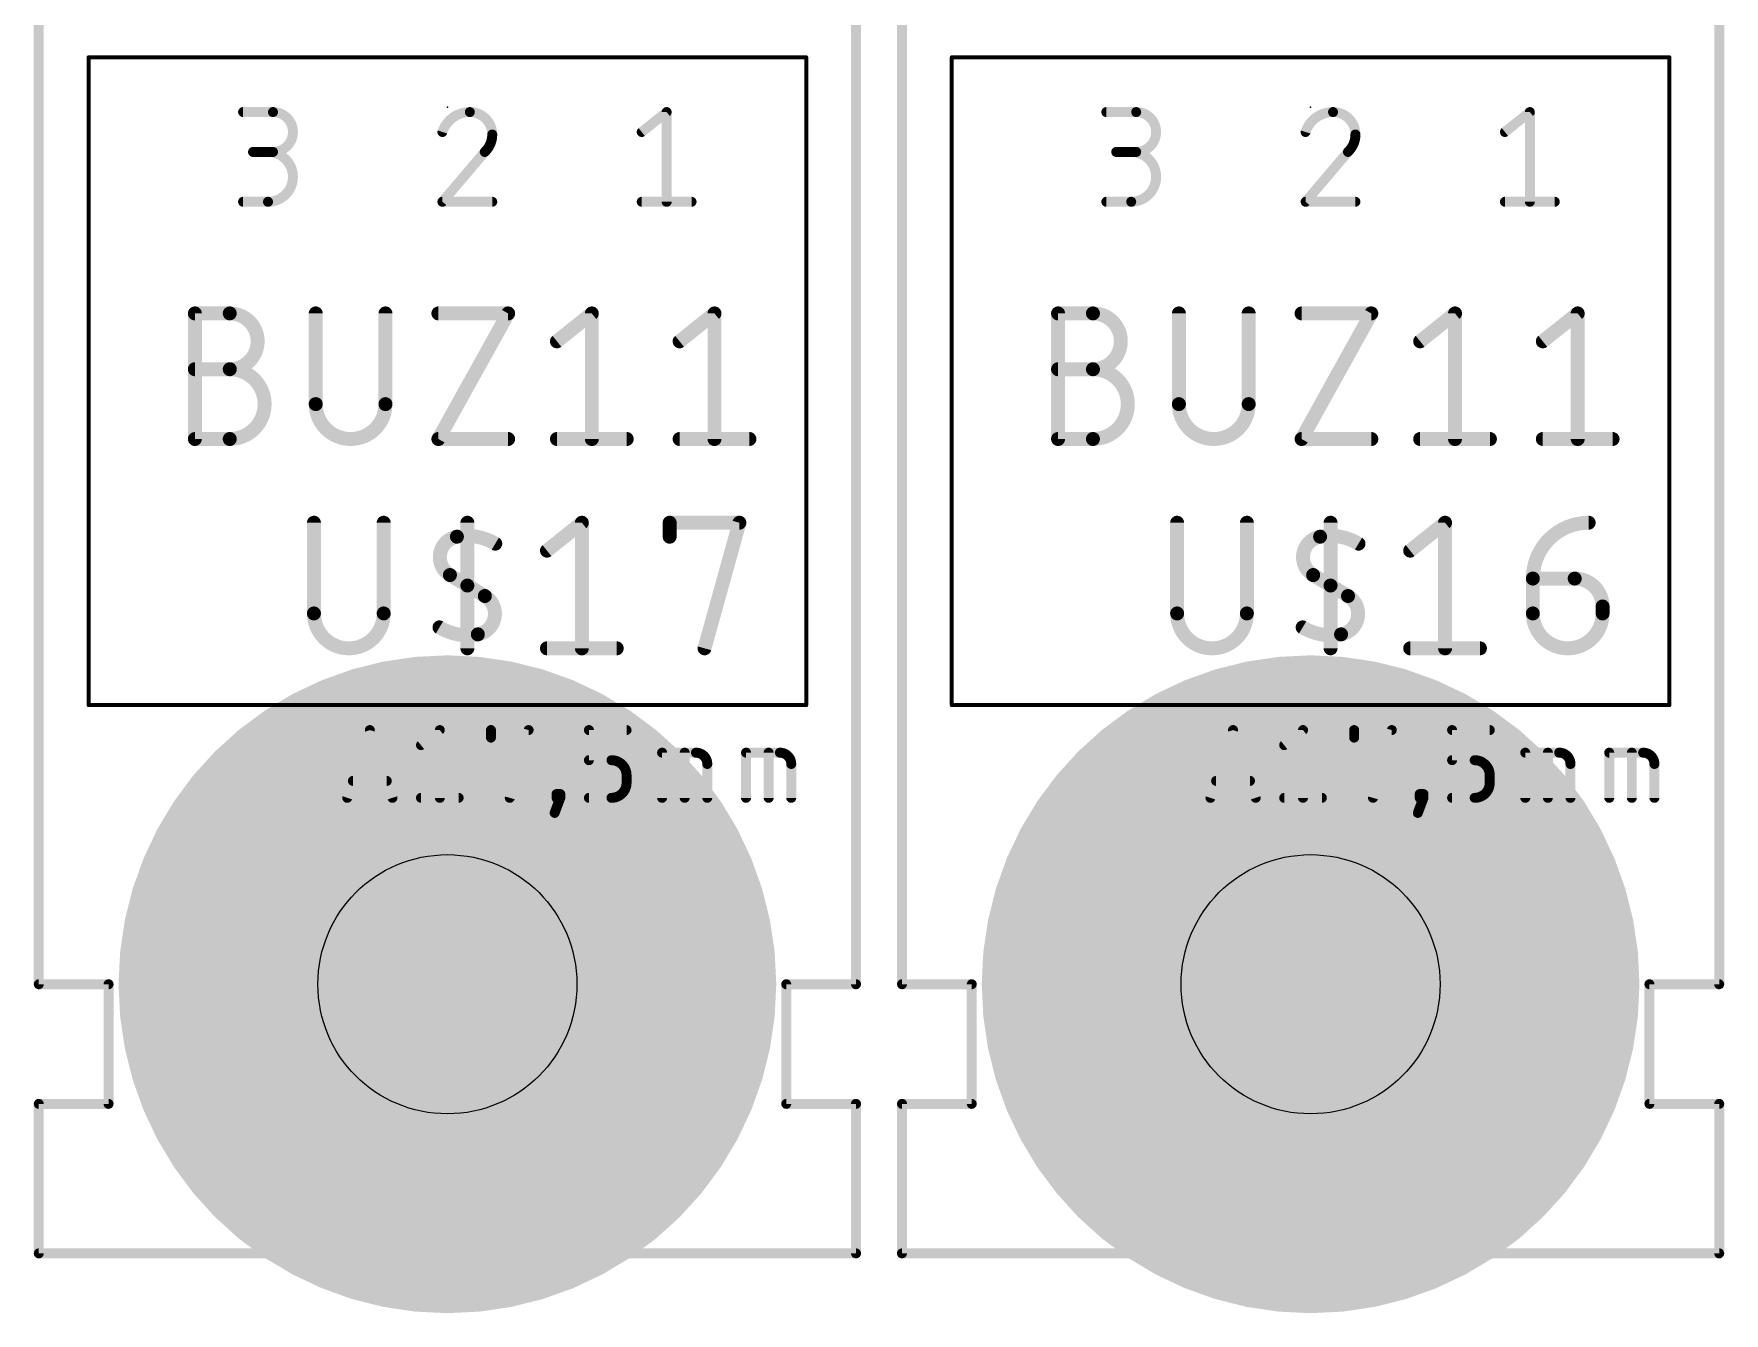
# Model space of a CAD drawing. Extents: x -93 to 210, y -228 to 208.
# Drawn here: x 36.73 to 58.27, y -168.37 to -152.07 of the extents above; entities that cross this region are included whole.
import ezdxf

# ---------------------------------------------------------------- set-up
doc = ezdxf.new("R2010")
doc.units = 0
for name, color, linetype in [('20', 31, 'CONTINUOUS'), ('21', 253, 'CONTINUOUS'), ('23', 53, 'CONTINUOUS'), ('25', 253, 'CONTINUOUS'), ('27', 253, 'CONTINUOUS'), ('42', 132, 'CONTINUOUS'), ('43', 110, 'CONTINUOUS'), ('51', 253, 'CONTINUOUS')]:
    doc.layers.add(name, color=color, linetype=linetype)

msp = doc.modelspace()

# ---------------------------------------------------------------- linework, layer by layer
at = {"layer": '20'}
for centre in [(42, -164.176), (53, -164.176)]:
    msp.add_circle(centre, 1.651, dxfattribs=at)
at = {"layer": '21'}
for points, const_width in [([(36.793, -151.73), (36.793, -164.176)], 0.127), ([(47.207, -151.73), (47.207, -164.176)], 0.127), ([(47.793, -151.73), (47.793, -164.176)], 0.127), ([(58.207, -151.73), (58.207, -164.176)], 0.127), ([(46.572, -152.365), (37.428, -152.365)], 0.0508), ([(37.428, -160.62), (37.428, -152.365)], 0.0508), ([(46.572, -152.365), (46.572, -160.62)], 0.0508), ([(57.572, -152.365), (48.428, -152.365)], 0.0508), ([(48.428, -160.62), (48.428, -152.365)], 0.0508), ([(57.572, -152.365), (57.572, -160.62)], 0.0508), ([(37.428, -160.62), (46.572, -160.62)], 0.0508), ([(48.428, -160.62), (57.572, -160.62)], 0.0508), ([(40.724, -161.8011), (41.0119, -160.9375)], 0.127), ([(41.0119, -160.9375), (41.2997, -161.8011)], 0.127), ([(41.6635, -161.1294), (41.9034, -160.9375)], 0.127), ([(41.9034, -160.9375), (41.9034, -161.8011)], 0.127), ([(42.5551, -161.0335), (42.5551, -160.9375)], 0.127), ([(42.5551, -160.9375), (43.0348, -160.9375)], 0.127), ([(43.0348, -160.9375), (42.795, -161.8011)], 0.127), ([(43.8032, -161.3213), (43.8032, -160.9375)], 0.127), ([(43.8032, -160.9375), (44.283, -160.9375)], 0.127), ([(51.724, -161.8011), (52.0119, -160.9375)], 0.127), ([(52.0119, -160.9375), (52.2997, -161.8011)], 0.127), ([(52.6635, -161.1294), (52.9034, -160.9375)], 0.127), ([(52.9034, -160.9375), (52.9034, -161.8011)], 0.127), ([(53.5551, -161.0335), (53.5551, -160.9375)], 0.127), ([(53.5551, -160.9375), (54.0348, -160.9375)], 0.127), ([(54.0348, -160.9375), (53.795, -161.8011)], 0.127), ([(54.8032, -161.3213), (54.8032, -160.9375)], 0.127), ([(54.8032, -160.9375), (55.283, -160.9375)], 0.127), ([(44.0911, -161.3213), (43.8032, -161.3213)], 0.127), ([(44.7359, -161.8011), (44.7359, -161.2254)], 0.127), ([(44.7359, -161.2254), (45.1677, -161.2254)], 0.127), ([(45.0238, -161.8011), (45.0238, -161.2254)], 0.127), ([(45.3117, -161.3693), (45.3117, -161.8011)], 0.127), ([(45.8058, -161.8011), (45.8058, -161.2254)], 0.127), ([(45.8058, -161.2254), (46.2376, -161.2254)], 0.127), ([(46.0936, -161.8011), (46.0936, -161.2254)], 0.127), ([(46.3815, -161.3693), (46.3815, -161.8011)], 0.127), ([(55.0911, -161.3213), (54.8032, -161.3213)], 0.127), ([(55.7359, -161.8011), (55.7359, -161.2254)], 0.127), ([(55.7359, -161.2254), (56.1677, -161.2254)], 0.127), ([(56.0238, -161.8011), (56.0238, -161.2254)], 0.127), ([(56.3117, -161.3693), (56.3117, -161.8011)], 0.127), ([(56.8058, -161.8011), (56.8058, -161.2254)], 0.127), ([(56.8058, -161.2254), (57.2376, -161.2254)], 0.127), ([(57.0936, -161.8011), (57.0936, -161.2254)], 0.127), ([(57.3815, -161.3693), (57.3815, -161.8011)], 0.127), ([(41.2278, -161.5852), (40.796, -161.5852)], 0.127), ([(44.283, -161.6092), (44.283, -161.5132)], 0.127), ([(52.2278, -161.5852), (51.796, -161.5852)], 0.127), ([(55.283, -161.6092), (55.283, -161.5132)], 0.127), ([(41.6635, -161.8011), (42.1433, -161.8011)], 0.127), ([(43.4386, -161.8011), (43.3667, -161.993)], 0.127), ([(43.3907, -161.8011), (43.3907, -161.7531)], 0.127), ([(43.3907, -161.7531), (43.4386, -161.7531)], 0.127), ([(43.4386, -161.8011), (43.3907, -161.8011)], 0.127), ([(43.4386, -161.7531), (43.4386, -161.8011)], 0.127), ([(43.8032, -161.8011), (44.0911, -161.8011)], 0.127), ([(52.6635, -161.8011), (53.1433, -161.8011)], 0.127), ([(54.4386, -161.8011), (54.3667, -161.993)], 0.127), ([(54.3907, -161.8011), (54.3907, -161.7531)], 0.127), ([(54.3907, -161.7531), (54.4386, -161.7531)], 0.127), ([(54.4386, -161.8011), (54.3907, -161.8011)], 0.127), ([(54.4386, -161.7531), (54.4386, -161.8011)], 0.127), ([(54.8032, -161.8011), (55.0911, -161.8011)], 0.127), ([(36.793, -164.176), (37.682, -164.176)], 0.127), ([(37.682, -164.176), (37.682, -165.7)], 0.127), ([(47.207, -164.176), (46.318, -164.176)], 0.127), ([(46.318, -164.176), (46.318, -165.7)], 0.127), ([(47.793, -164.176), (48.682, -164.176)], 0.127), ([(48.682, -164.176), (48.682, -165.7)], 0.127), ([(58.207, -164.176), (57.318, -164.176)], 0.127), ([(57.318, -164.176), (57.318, -165.7)], 0.127), ([(37.682, -165.7), (36.793, -165.7)], 0.127), ([(36.793, -165.7), (36.793, -167.605)], 0.127), ([(46.318, -165.7), (47.207, -165.7)], 0.127), ([(47.207, -165.7), (47.207, -167.605)], 0.127), ([(48.682, -165.7), (47.793, -165.7)], 0.127), ([(47.793, -165.7), (47.793, -167.605)], 0.127), ([(57.318, -165.7), (58.207, -165.7)], 0.127), ([(58.207, -165.7), (58.207, -167.605)], 0.127), ([(36.793, -167.605), (47.207, -167.605)], 0.127), ([(47.793, -167.605), (58.207, -167.605)], 0.127)]:
    msp.add_lwpolyline(points, dxfattribs=dict(at, const_width=const_width))
for points, const_width in [([(37.428, -152.3523, 1), (37.428, -152.3777)], 0.0254), ([(37.4407, -152.365, 1), (37.4153, -152.365)], 0.0254), ([(46.5847, -152.365, 1), (46.5593, -152.365)], 0.0254), ([(46.572, -152.3777, 1), (46.572, -152.3523)], 0.0254), ([(48.428, -152.3523, 1), (48.428, -152.3777)], 0.0254), ([(48.4407, -152.365, 1), (48.4153, -152.365)], 0.0254), ([(57.5847, -152.365, 1), (57.5593, -152.365)], 0.0254), ([(57.572, -152.3777, 1), (57.572, -152.3523)], 0.0254), ([(37.428, -160.6073, 1), (37.428, -160.6327)], 0.0254), ([(37.4153, -160.62, 1), (37.4407, -160.62)], 0.0254), ([(46.5593, -160.62, 1), (46.5847, -160.62)], 0.0254), ([(46.572, -160.6327, 1), (46.572, -160.6073)], 0.0254), ([(48.428, -160.6073, 1), (48.428, -160.6327)], 0.0254), ([(48.4153, -160.62, 1), (48.4407, -160.62)], 0.0254), ([(57.5593, -160.62, 1), (57.5847, -160.62)], 0.0254), ([(57.572, -160.6327, 1), (57.572, -160.6073)], 0.0254), ([(41.042, -160.9275, 1), (40.9818, -160.9475)], 0.0635), ([(41.042, -160.9475, 1), (40.9818, -160.9275)], 0.0635), ([(41.9352, -160.9375, 1), (41.8717, -160.9375)], 0.0635), ([(41.9232, -160.9623, 1), (41.8836, -160.9127)], 0.0635), ([(42.5868, -160.9375, 1), (42.5233, -160.9375)], 0.0635), ([(42.5551, -160.9058, 1), (42.5551, -160.9692)], 0.0635), ([(43.0654, -160.946, 1), (43.0042, -160.929)], 0.0635), ([(43.0348, -160.9692, 1), (43.0348, -160.9058)], 0.0635), ([(43.8032, -160.9058, 1), (43.8032, -160.9692)], 0.0635), ([(43.835, -160.9375, 1), (43.7715, -160.9375)], 0.0635), ([(44.283, -160.9692, 1), (44.283, -160.9058)], 0.0635), ([(52.042, -160.9275, 1), (51.9818, -160.9475)], 0.0635), ([(52.042, -160.9475, 1), (51.9818, -160.9275)], 0.0635), ([(52.9352, -160.9375, 1), (52.8717, -160.9375)], 0.0635), ([(52.9232, -160.9623, 1), (52.8836, -160.9127)], 0.0635), ([(53.5868, -160.9375, 1), (53.5233, -160.9375)], 0.0635), ([(53.5551, -160.9058, 1), (53.5551, -160.9692)], 0.0635), ([(54.0654, -160.946, 1), (54.0042, -160.929)], 0.0635), ([(54.0348, -160.9692, 1), (54.0348, -160.9058)], 0.0635), ([(54.8032, -160.9058, 1), (54.8032, -160.9692)], 0.0635), ([(54.835, -160.9375, 1), (54.7715, -160.9375)], 0.0635), ([(55.283, -160.9692, 1), (55.283, -160.9058)], 0.0635), ([(41.6437, -161.1046, 1), (41.6834, -161.1542)], 0.0635), ([(42.5233, -161.0335, 1), (42.5868, -161.0335)], 0.0635), ([(52.6437, -161.1046, 1), (52.6834, -161.1542)], 0.0635), ([(53.5233, -161.0335, 1), (53.5868, -161.0335)], 0.0635), ([(43.8032, -161.2896, 1), (43.8032, -161.3531)], 0.0635), ([(43.7715, -161.3213, 1), (43.835, -161.3213)], 0.0635), ([(44.283, -161.5132, 0.4142), (44.0911, -161.3213)], 0.127), ([(44.0911, -161.2896, 1), (44.0911, -161.3531)], 0.0635), ([(44.0911, -161.3531, 1), (44.0911, -161.2896)], 0.0635), ([(44.7677, -161.2254, 1), (44.7042, -161.2254)], 0.0635), ([(44.7359, -161.1936, 1), (44.7359, -161.2571)], 0.0635), ([(45.0555, -161.2254, 1), (44.992, -161.2254)], 0.0635), ([(45.3117, -161.3693, 0.4142), (45.1677, -161.2254)], 0.127), ([(45.1677, -161.1936, 1), (45.1677, -161.2571)], 0.0635), ([(45.1677, -161.2571, 1), (45.1677, -161.1936)], 0.0635), ([(45.3434, -161.3693, 1), (45.2799, -161.3693)], 0.0635), ([(45.2799, -161.3693, 1), (45.3434, -161.3693)], 0.0635), ([(45.8375, -161.2254, 1), (45.774, -161.2254)], 0.0635), ([(45.8058, -161.1936, 1), (45.8058, -161.2571)], 0.0635), ([(46.1254, -161.2254, 1), (46.0619, -161.2254)], 0.0635), ([(46.3815, -161.3693, 0.4142), (46.2376, -161.2254)], 0.127), ([(46.2376, -161.1936, 1), (46.2376, -161.2571)], 0.0635), ([(46.2376, -161.2571, 1), (46.2376, -161.1936)], 0.0635), ([(46.4133, -161.3693, 1), (46.3498, -161.3693)], 0.0635), ([(46.3498, -161.3693, 1), (46.4133, -161.3693)], 0.0635), ([(54.8032, -161.2896, 1), (54.8032, -161.3531)], 0.0635), ([(54.7715, -161.3213, 1), (54.835, -161.3213)], 0.0635), ([(55.283, -161.5132, 0.4142), (55.0911, -161.3213)], 0.127), ([(55.0911, -161.2896, 1), (55.0911, -161.3531)], 0.0635), ([(55.0911, -161.3531, 1), (55.0911, -161.2896)], 0.0635), ([(55.7677, -161.2254, 1), (55.7042, -161.2254)], 0.0635), ([(55.7359, -161.1936, 1), (55.7359, -161.2571)], 0.0635), ([(56.0555, -161.2254, 1), (55.992, -161.2254)], 0.0635), ([(56.3117, -161.3693, 0.4142), (56.1677, -161.2254)], 0.127), ([(56.1677, -161.1936, 1), (56.1677, -161.2571)], 0.0635), ([(56.1677, -161.2571, 1), (56.1677, -161.1936)], 0.0635), ([(56.3434, -161.3693, 1), (56.2799, -161.3693)], 0.0635), ([(56.2799, -161.3693, 1), (56.3434, -161.3693)], 0.0635), ([(56.8375, -161.2254, 1), (56.774, -161.2254)], 0.0635), ([(56.8058, -161.1936, 1), (56.8058, -161.2571)], 0.0635), ([(57.1254, -161.2254, 1), (57.0619, -161.2254)], 0.0635), ([(57.3815, -161.3693, 0.4142), (57.2376, -161.2254)], 0.127), ([(57.2376, -161.1936, 1), (57.2376, -161.2571)], 0.0635), ([(57.2376, -161.2571, 1), (57.2376, -161.1936)], 0.0635), ([(57.4133, -161.3693, 1), (57.3498, -161.3693)], 0.0635), ([(57.3498, -161.3693, 1), (57.4133, -161.3693)], 0.0635), ([(40.796, -161.5535, 1), (40.796, -161.617)], 0.0635), ([(41.2278, -161.617, 1), (41.2278, -161.5535)], 0.0635), ([(44.0911, -161.8011, 0.4142), (44.283, -161.6092)], 0.127), ([(44.3147, -161.5132, 1), (44.2512, -161.5132)], 0.0635), ([(44.2512, -161.5132, 1), (44.3147, -161.5132)], 0.0635), ([(44.3147, -161.6092, 1), (44.2512, -161.6092)], 0.0635), ([(51.796, -161.5535, 1), (51.796, -161.617)], 0.0635), ([(52.2278, -161.617, 1), (52.2278, -161.5535)], 0.0635), ([(55.0911, -161.8011, 0.4142), (55.283, -161.6092)], 0.127), ([(55.3147, -161.5132, 1), (55.2512, -161.5132)], 0.0635), ([(55.2512, -161.5132, 1), (55.3147, -161.5132)], 0.0635), ([(55.3147, -161.6092, 1), (55.2512, -161.6092)], 0.0635), ([(40.6939, -161.7911, 1), (40.7541, -161.8111)], 0.0635), ([(41.2696, -161.8111, 1), (41.3299, -161.7911)], 0.0635), ([(41.6635, -161.7694, 1), (41.6635, -161.8329)], 0.0635), ([(41.8717, -161.8011, 1), (41.9352, -161.8011)], 0.0635), ([(42.1433, -161.8329, 1), (42.1433, -161.7694)], 0.0635), ([(42.7644, -161.7926, 1), (42.8255, -161.8096)], 0.0635), ([(43.4224, -161.7531, 1), (43.3589, -161.7531)], 0.0635), ([(43.3589, -161.8011, 1), (43.4224, -161.8011)], 0.0635), ([(43.3907, -161.7214, 1), (43.3907, -161.7849)], 0.0635), ([(43.3907, -161.7694, 1), (43.3907, -161.8329)], 0.0635), ([(43.4704, -161.7531, 1), (43.4069, -161.7531)], 0.0635), ([(43.4069, -161.8011, 1), (43.4704, -161.8011)], 0.0635), ([(43.4684, -161.8122, 1), (43.4089, -161.79)], 0.0635), ([(43.4386, -161.7849, 1), (43.4386, -161.7214)], 0.0635), ([(43.4386, -161.8329, 1), (43.4386, -161.7694)], 0.0635), ([(43.8032, -161.7694, 1), (43.8032, -161.8329)], 0.0635), ([(44.0911, -161.7694, 1), (44.0911, -161.8329)], 0.0635), ([(44.0911, -161.8329, 1), (44.0911, -161.7694)], 0.0635), ([(44.2512, -161.6092, 1), (44.3147, -161.6092)], 0.0635), ([(44.7042, -161.8011, 1), (44.7677, -161.8011)], 0.0635), ([(44.992, -161.8011, 1), (45.0555, -161.8011)], 0.0635), ([(45.2799, -161.8011, 1), (45.3434, -161.8011)], 0.0635), ([(45.774, -161.8011, 1), (45.8375, -161.8011)], 0.0635), ([(46.0619, -161.8011, 1), (46.1254, -161.8011)], 0.0635), ([(46.3498, -161.8011, 1), (46.4133, -161.8011)], 0.0635), ([(51.6939, -161.7911, 1), (51.7541, -161.8111)], 0.0635), ([(52.2696, -161.8111, 1), (52.3299, -161.7911)], 0.0635), ([(52.6635, -161.7694, 1), (52.6635, -161.8329)], 0.0635), ([(52.8717, -161.8011, 1), (52.9352, -161.8011)], 0.0635), ([(53.1433, -161.8329, 1), (53.1433, -161.7694)], 0.0635), ([(53.7644, -161.7926, 1), (53.8255, -161.8096)], 0.0635), ([(54.4224, -161.7531, 1), (54.3589, -161.7531)], 0.0635), ([(54.3589, -161.8011, 1), (54.4224, -161.8011)], 0.0635), ([(54.3907, -161.7214, 1), (54.3907, -161.7849)], 0.0635), ([(54.3907, -161.7694, 1), (54.3907, -161.8329)], 0.0635), ([(54.4704, -161.7531, 1), (54.4069, -161.7531)], 0.0635), ([(54.4069, -161.8011, 1), (54.4704, -161.8011)], 0.0635), ([(54.4684, -161.8122, 1), (54.4089, -161.79)], 0.0635), ([(54.4386, -161.7849, 1), (54.4386, -161.7214)], 0.0635), ([(54.4386, -161.8329, 1), (54.4386, -161.7694)], 0.0635), ([(54.8032, -161.7694, 1), (54.8032, -161.8329)], 0.0635), ([(55.0911, -161.7694, 1), (55.0911, -161.8329)], 0.0635), ([(55.0911, -161.8329, 1), (55.0911, -161.7694)], 0.0635), ([(55.2512, -161.6092, 1), (55.3147, -161.6092)], 0.0635), ([(55.7042, -161.8011, 1), (55.7677, -161.8011)], 0.0635), ([(55.992, -161.8011, 1), (56.0555, -161.8011)], 0.0635), ([(56.2799, -161.8011, 1), (56.3434, -161.8011)], 0.0635), ([(56.774, -161.8011, 1), (56.8375, -161.8011)], 0.0635), ([(57.0619, -161.8011, 1), (57.1254, -161.8011)], 0.0635), ([(57.3498, -161.8011, 1), (57.4133, -161.8011)], 0.0635), ([(43.3369, -161.9819, 1), (43.3964, -162.0042)], 0.0635), ([(54.3369, -161.9819, 1), (54.3964, -162.0042)], 0.0635), ([(42, -165.9794, 1), (42, -162.3726, 1), (42, -165.9794)], 0.127), ([(53, -165.9794, 1), (53, -162.3726, 1), (53, -165.9794)], 0.127), ([(36.793, -164.1443, 1), (36.793, -164.2078)], 0.0635), ([(37.7138, -164.176, 1), (37.6502, -164.176)], 0.0635), ([(37.682, -164.2078, 1), (37.682, -164.1443)], 0.0635), ([(46.318, -164.1443, 1), (46.318, -164.2078)], 0.0635), ([(46.3498, -164.176, 1), (46.2863, -164.176)], 0.0635), ([(47.207, -164.2078, 1), (47.207, -164.1443)], 0.0635), ([(47.793, -164.1443, 1), (47.793, -164.2078)], 0.0635), ([(48.7138, -164.176, 1), (48.6502, -164.176)], 0.0635), ([(48.682, -164.2078, 1), (48.682, -164.1443)], 0.0635), ([(57.318, -164.1443, 1), (57.318, -164.2078)], 0.0635), ([(57.3498, -164.176, 1), (57.2863, -164.176)], 0.0635), ([(58.207, -164.2078, 1), (58.207, -164.1443)], 0.0635), ([(36.7612, -164.176, 1), (36.8248, -164.176)], 0.0635), ([(47.1752, -164.176, 1), (47.2388, -164.176)], 0.0635), ([(47.7612, -164.176, 1), (47.8248, -164.176)], 0.0635), ([(58.1752, -164.176, 1), (58.2388, -164.176)], 0.0635), ([(36.8248, -165.7, 1), (36.7612, -165.7)], 0.0635), ([(36.793, -165.6683, 1), (36.793, -165.7318)], 0.0635), ([(37.682, -165.7318, 1), (37.682, -165.6683)], 0.0635), ([(46.318, -165.6683, 1), (46.318, -165.7318)], 0.0635), ([(47.2388, -165.7, 1), (47.1752, -165.7)], 0.0635), ([(47.207, -165.7318, 1), (47.207, -165.6683)], 0.0635), ([(47.8248, -165.7, 1), (47.7612, -165.7)], 0.0635), ([(47.793, -165.6683, 1), (47.793, -165.7318)], 0.0635), ([(48.682, -165.7318, 1), (48.682, -165.6683)], 0.0635), ([(57.318, -165.6683, 1), (57.318, -165.7318)], 0.0635), ([(58.2388, -165.7, 1), (58.1752, -165.7)], 0.0635), ([(58.207, -165.7318, 1), (58.207, -165.6683)], 0.0635), ([(37.6502, -165.7, 1), (37.7138, -165.7)], 0.0635), ([(46.2863, -165.7, 1), (46.3498, -165.7)], 0.0635), ([(48.6502, -165.7, 1), (48.7138, -165.7)], 0.0635), ([(57.2863, -165.7, 1), (57.3498, -165.7)], 0.0635), ([(36.7612, -167.605, 1), (36.8248, -167.605)], 0.0635), ([(36.793, -167.5733, 1), (36.793, -167.6368)], 0.0635), ([(47.1752, -167.605, 1), (47.2388, -167.605)], 0.0635), ([(47.207, -167.6368, 1), (47.207, -167.5733)], 0.0635), ([(47.7612, -167.605, 1), (47.8248, -167.605)], 0.0635), ([(47.793, -167.5733, 1), (47.793, -167.6368)], 0.0635), ([(58.1752, -167.605, 1), (58.2388, -167.605)], 0.0635), ([(58.207, -167.6368, 1), (58.207, -167.5733)], 0.0635)]:
    msp.add_lwpolyline(points, format="xyb", dxfattribs=dict(at, const_width=const_width))
at = {"layer": '23'}
for p in [(42, -153), (53, -153)]:
    msp.add_point(p, dxfattribs=at)
at = {"layer": '25', "const_width": 0.1778}
for points in [[(40.299, -158.2959), (40.299, -159.4516)], [(41.188, -159.4516), (41.188, -158.2959)], [(42.2546, -159.8961), (42.2546, -158.2959)], [(43.269, -158.6515), (43.7135, -158.2959)], [(43.7135, -158.2959), (43.7135, -159.8961)], [(44.8321, -158.4737), (44.8321, -158.2959)], [(44.8321, -158.2959), (45.7211, -158.2959)], [(45.7211, -158.2959), (45.2766, -159.8961)], [(51.299, -158.2959), (51.299, -159.4516)], [(52.188, -159.4516), (52.188, -158.2959)], [(53.2546, -159.8961), (53.2546, -158.2959)], [(54.269, -158.6515), (54.7135, -158.2959)], [(54.7135, -158.2959), (54.7135, -159.8961)], [(42.2546, -159.096), (42.0323, -158.9626)], [(53.2546, -159.096), (53.0323, -158.9626)], [(55.8321, -159.0071), (56.3655, -159.0071)], [(55.8321, -159.4516), (55.8321, -159.0071)], [(42.2546, -159.096), (42.4768, -159.2294)], [(53.2546, -159.096), (53.4768, -159.2294)], [(56.7211, -159.3627), (56.7211, -159.4516)], [(43.269, -159.8961), (44.158, -159.8961)], [(54.269, -159.8961), (55.158, -159.8961)]]:
    msp.add_lwpolyline(points, dxfattribs=at)
at = {"layer": '25'}
for points, const_width in [([(40.3435, -158.2959, 1), (40.2546, -158.2959)], 0.0889), ([(41.2325, -158.2959, 1), (41.1436, -158.2959)], 0.0889), ([(42.299, -158.2959, 1), (42.2101, -158.2959)], 0.0889), ([(43.7579, -158.2959, 1), (43.669, -158.2959)], 0.0889), ([(43.7412, -158.3306, 1), (43.6857, -158.2612)], 0.0889), ([(44.8321, -158.2515, 1), (44.8321, -158.3404)], 0.0889), ([(44.8766, -158.2959, 1), (44.7877, -158.2959)], 0.0889), ([(45.7639, -158.3078, 1), (45.6783, -158.284)], 0.0889), ([(45.7211, -158.3404, 1), (45.7211, -158.2515)], 0.0889), ([(51.3435, -158.2959, 1), (51.2546, -158.2959)], 0.0889), ([(52.2325, -158.2959, 1), (52.1436, -158.2959)], 0.0889), ([(53.299, -158.2959, 1), (53.2101, -158.2959)], 0.0889), ([(54.7579, -158.2959, 1), (54.669, -158.2959)], 0.0889), ([(54.7412, -158.3306, 1), (54.6857, -158.2612)], 0.0889), ([(56.5433, -158.2959, 0.4142), (55.8321, -159.0071)], 0.1778), ([(56.5433, -158.3404, 1), (56.5433, -158.2515)], 0.0889), ([(42.1212, -158.4737, 0.6917), (42.0323, -158.9626)], 0.1778), ([(42.6102, -158.5626, 0.1823), (42.1212, -158.4737)], 0.1778), ([(42.1132, -158.43, 1), (42.1292, -158.5174)], 0.0889), ([(42.1292, -158.5174, 1), (42.1132, -158.43)], 0.0889), ([(42.5873, -158.6007, 1), (42.633, -158.5245)], 0.0889), ([(44.7877, -158.4737, 1), (44.8766, -158.4737)], 0.0889), ([(53.1212, -158.4737, 0.6917), (53.0323, -158.9626)], 0.1778), ([(53.6102, -158.5626, 0.1823), (53.1212, -158.4737)], 0.1778), ([(53.1132, -158.43, 1), (53.1292, -158.5174)], 0.0889), ([(53.1292, -158.5174, 1), (53.1132, -158.43)], 0.0889), ([(53.5873, -158.6007, 1), (53.633, -158.5245)], 0.0889), ([(43.2412, -158.6168, 1), (43.2967, -158.6862)], 0.0889), ([(54.2412, -158.6168, 1), (54.2967, -158.6862)], 0.0889), ([(42.0552, -158.9245, 1), (42.0094, -159.0008)], 0.0889), ([(42.0094, -159.0008, 1), (42.0552, -158.9245)], 0.0889), ([(53.0552, -158.9245, 1), (53.0094, -159.0008)], 0.0889), ([(53.0094, -159.0008, 1), (53.0552, -158.9245)], 0.0889), ([(55.8321, -158.9626, 1), (55.8321, -159.0516)], 0.0889), ([(55.8766, -159.0071, 1), (55.7877, -159.0071)], 0.0889), ([(55.7877, -159.0071, 1), (55.8766, -159.0071)], 0.0889), ([(56.3655, -158.9626, 1), (56.3655, -159.0516)], 0.0889), ([(56.7211, -159.3627, 0.4142), (56.3655, -159.0071)], 0.1778), ([(56.3655, -159.0516, 1), (56.3655, -158.9626)], 0.0889), ([(42.2774, -159.0579, 1), (42.2317, -159.1341)], 0.0889), ([(42.2317, -159.1341, 1), (42.2774, -159.0579)], 0.0889), ([(42.3879, -159.7183, 0.6917), (42.4768, -159.2294)], 0.1778), ([(42.4997, -159.1912, 1), (42.4539, -159.2675)], 0.0889), ([(42.4539, -159.2675, 1), (42.4997, -159.1912)], 0.0889), ([(53.2774, -159.0579, 1), (53.2317, -159.1341)], 0.0889), ([(53.2317, -159.1341, 1), (53.2774, -159.0579)], 0.0889), ([(53.3879, -159.7183, 0.6917), (53.4768, -159.2294)], 0.1778), ([(53.4997, -159.1912, 1), (53.4539, -159.2675)], 0.0889), ([(53.4539, -159.2675, 1), (53.4997, -159.1912)], 0.0889), ([(40.299, -159.4516, 1), (41.188, -159.4516)], 0.1778), ([(40.3435, -159.4516, 1), (40.2546, -159.4516)], 0.0889), ([(41.2325, -159.4516, 1), (41.1436, -159.4516)], 0.0889), ([(51.299, -159.4516, 1), (52.188, -159.4516)], 0.1778), ([(51.3435, -159.4516, 1), (51.2546, -159.4516)], 0.0889), ([(52.2325, -159.4516, 1), (52.1436, -159.4516)], 0.0889), ([(55.8321, -159.4516, 1), (56.7211, -159.4516)], 0.1778), ([(55.8766, -159.4516, 1), (55.7877, -159.4516)], 0.0889), ([(56.7655, -159.3627, 1), (56.6767, -159.3627)], 0.0889), ([(56.6767, -159.3627, 1), (56.7655, -159.3627)], 0.0889), ([(56.7655, -159.4516, 1), (56.6767, -159.4516)], 0.0889), ([(40.2546, -159.4516, 1), (40.3435, -159.4516)], 0.0889), ([(41.1436, -159.4516, 1), (41.2325, -159.4516)], 0.0889), ([(41.899, -159.6294, 0.1823), (42.3879, -159.7183)], 0.1778), ([(41.9218, -159.5913, 1), (41.8761, -159.6675)], 0.0889), ([(51.2546, -159.4516, 1), (51.3435, -159.4516)], 0.0889), ([(52.1436, -159.4516, 1), (52.2325, -159.4516)], 0.0889), ([(52.899, -159.6294, 0.1823), (53.3879, -159.7183)], 0.1778), ([(52.9218, -159.5913, 1), (52.8761, -159.6675)], 0.0889), ([(55.7877, -159.4516, 1), (55.8766, -159.4516)], 0.0889), ([(56.6767, -159.4516, 1), (56.7655, -159.4516)], 0.0889), ([(42.3799, -159.6746, 1), (42.3959, -159.762)], 0.0889), ([(42.3959, -159.762, 1), (42.3799, -159.6746)], 0.0889), ([(43.269, -159.8517, 1), (43.269, -159.9406)], 0.0889), ([(44.158, -159.9406, 1), (44.158, -159.8517)], 0.0889), ([(53.3799, -159.6746, 1), (53.3959, -159.762)], 0.0889), ([(53.3959, -159.762, 1), (53.3799, -159.6746)], 0.0889), ([(54.269, -159.8517, 1), (54.269, -159.9406)], 0.0889), ([(55.158, -159.9406, 1), (55.158, -159.8517)], 0.0889), ([(42.2101, -159.8961, 1), (42.299, -159.8961)], 0.0889), ([(43.669, -159.8961, 1), (43.7579, -159.8961)], 0.0889), ([(45.2338, -159.8842, 1), (45.3194, -159.908)], 0.0889), ([(53.2101, -159.8961, 1), (53.299, -159.8961)], 0.0889), ([(54.669, -159.8961, 1), (54.7579, -159.8961)], 0.0889)]:
    msp.add_lwpolyline(points, format="xyb", dxfattribs=dict(at, const_width=const_width))
at = {"layer": '27'}
for points, const_width in [([(38.8264, -155.6289, 1), (38.7375, -155.6289)], 0.0889), ([(38.782, -155.5845, 1), (38.782, -155.6734)], 0.0889), ([(39.2264, -156.3401, 1), (39.2264, -155.6289)], 0.1778), ([(39.2264, -155.5845, 1), (39.2264, -155.6734)], 0.0889), ([(39.2264, -155.6734, 1), (39.2264, -155.5845)], 0.0889), ([(40.3663, -155.6289, 1), (40.2774, -155.6289)], 0.0889), ([(41.2553, -155.6289, 1), (41.1664, -155.6289)], 0.0889), ([(41.885, -155.5845, 1), (41.885, -155.6734)], 0.0889), ([(42.8128, -155.6505, 1), (42.7351, -155.6073)], 0.0889), ([(42.774, -155.6734, 1), (42.774, -155.5845)], 0.0889), ([(43.8849, -155.6289, 1), (43.796, -155.6289)], 0.0889), ([(43.8682, -155.6636, 1), (43.8127, -155.5942)], 0.0889), ([(45.4481, -155.6289, 1), (45.3592, -155.6289)], 0.0889), ([(45.4314, -155.6636, 1), (45.3758, -155.5942)], 0.0889), ([(49.8264, -155.6289, 1), (49.7375, -155.6289)], 0.0889), ([(49.782, -155.5845, 1), (49.782, -155.6734)], 0.0889), ([(50.2264, -156.3401, 1), (50.2264, -155.6289)], 0.1778), ([(50.2264, -155.5845, 1), (50.2264, -155.6734)], 0.0889), ([(50.2264, -155.6734, 1), (50.2264, -155.5845)], 0.0889), ([(51.3663, -155.6289, 1), (51.2774, -155.6289)], 0.0889), ([(52.2553, -155.6289, 1), (52.1664, -155.6289)], 0.0889), ([(52.885, -155.5845, 1), (52.885, -155.6734)], 0.0889), ([(53.8128, -155.6505, 1), (53.7351, -155.6073)], 0.0889), ([(53.774, -155.6734, 1), (53.774, -155.5845)], 0.0889), ([(54.8849, -155.6289, 1), (54.796, -155.6289)], 0.0889), ([(54.8682, -155.6636, 1), (54.8127, -155.5942)], 0.0889), ([(56.4481, -155.6289, 1), (56.3592, -155.6289)], 0.0889), ([(56.4314, -155.6636, 1), (56.3758, -155.5942)], 0.0889), ([(43.3682, -155.9498, 1), (43.4237, -156.0192)], 0.0889), ([(44.9313, -155.9498, 1), (44.9869, -156.0192)], 0.0889), ([(54.3682, -155.9498, 1), (54.4237, -156.0192)], 0.0889), ([(55.9313, -155.9498, 1), (55.9869, -156.0192)], 0.0889), ([(38.782, -156.2956, 1), (38.782, -156.3846)], 0.0889), ([(39.2264, -156.2956, 1), (39.2264, -156.3846)], 0.0889), ([(39.2264, -156.2956, 1), (39.2264, -156.3846)], 0.0889), ([(39.2264, -157.2291, 1), (39.2264, -156.3401)], 0.1778), ([(39.2264, -156.3846, 1), (39.2264, -156.2956)], 0.0889), ([(49.782, -156.2956, 1), (49.782, -156.3846)], 0.0889), ([(50.2264, -156.2956, 1), (50.2264, -156.3846)], 0.0889), ([(50.2264, -156.2956, 1), (50.2264, -156.3846)], 0.0889), ([(50.2264, -157.2291, 1), (50.2264, -156.3401)], 0.1778), ([(50.2264, -156.3846, 1), (50.2264, -156.2956)], 0.0889), ([(40.3218, -156.7846, 1), (41.2108, -156.7846)], 0.1778), ([(40.3663, -156.7846, 1), (40.2774, -156.7846)], 0.0889), ([(40.2774, -156.7846, 1), (40.3663, -156.7846)], 0.0889), ([(41.2553, -156.7846, 1), (41.1664, -156.7846)], 0.0889), ([(41.1664, -156.7846, 1), (41.2553, -156.7846)], 0.0889), ([(51.3218, -156.7846, 1), (52.2108, -156.7846)], 0.1778), ([(51.3663, -156.7846, 1), (51.2774, -156.7846)], 0.0889), ([(51.2774, -156.7846, 1), (51.3663, -156.7846)], 0.0889), ([(52.2553, -156.7846, 1), (52.1664, -156.7846)], 0.0889), ([(52.1664, -156.7846, 1), (52.2553, -156.7846)], 0.0889), ([(38.7375, -157.2291, 1), (38.8264, -157.2291)], 0.0889), ([(38.782, -157.1847, 1), (38.782, -157.2736)], 0.0889), ([(39.2264, -157.1847, 1), (39.2264, -157.2736)], 0.0889), ([(39.2264, -157.2736, 1), (39.2264, -157.1847)], 0.0889), ([(41.8461, -157.2075, 1), (41.9238, -157.2507)], 0.0889), ([(41.885, -157.1847, 1), (41.885, -157.2736)], 0.0889), ([(42.774, -157.2736, 1), (42.774, -157.1847)], 0.0889), ([(43.396, -157.1847, 1), (43.396, -157.2736)], 0.0889), ([(43.796, -157.2291, 1), (43.8849, -157.2291)], 0.0889), ([(44.285, -157.2736, 1), (44.285, -157.1847)], 0.0889), ([(44.9591, -157.1847, 1), (44.9591, -157.2736)], 0.0889), ([(45.3592, -157.2291, 1), (45.4481, -157.2291)], 0.0889), ([(45.8481, -157.2736, 1), (45.8481, -157.1847)], 0.0889), ([(49.7375, -157.2291, 1), (49.8264, -157.2291)], 0.0889), ([(49.782, -157.1847, 1), (49.782, -157.2736)], 0.0889), ([(50.2264, -157.1847, 1), (50.2264, -157.2736)], 0.0889), ([(50.2264, -157.2736, 1), (50.2264, -157.1847)], 0.0889), ([(52.8461, -157.2075, 1), (52.9238, -157.2507)], 0.0889), ([(52.885, -157.1847, 1), (52.885, -157.2736)], 0.0889), ([(53.774, -157.2736, 1), (53.774, -157.1847)], 0.0889), ([(54.396, -157.1847, 1), (54.396, -157.2736)], 0.0889), ([(54.796, -157.2291, 1), (54.8849, -157.2291)], 0.0889), ([(55.285, -157.2736, 1), (55.285, -157.1847)], 0.0889), ([(55.9591, -157.1847, 1), (55.9591, -157.2736)], 0.0889), ([(56.3592, -157.2291, 1), (56.4481, -157.2291)], 0.0889), ([(56.8481, -157.2736, 1), (56.8481, -157.1847)], 0.0889)]:
    msp.add_lwpolyline(points, format="xyb", dxfattribs=dict(at, const_width=const_width))
at = {"layer": '27', "const_width": 0.1778}
for points in [[(38.782, -157.2291), (38.782, -155.6289)], [(38.782, -155.6289), (39.2264, -155.6289)], [(40.3218, -155.6289), (40.3218, -156.7846)], [(41.2108, -156.7846), (41.2108, -155.6289)], [(41.885, -155.6289), (42.774, -155.6289)], [(42.774, -155.6289), (41.885, -157.2291)], [(43.396, -155.9845), (43.8405, -155.6289)], [(43.8405, -155.6289), (43.8405, -157.2291)], [(44.9591, -155.9845), (45.4036, -155.6289)], [(45.4036, -155.6289), (45.4036, -157.2291)], [(49.782, -157.2291), (49.782, -155.6289)], [(49.782, -155.6289), (50.2264, -155.6289)], [(51.3218, -155.6289), (51.3218, -156.7846)], [(52.2108, -156.7846), (52.2108, -155.6289)], [(52.885, -155.6289), (53.774, -155.6289)], [(53.774, -155.6289), (52.885, -157.2291)], [(54.396, -155.9845), (54.8405, -155.6289)], [(54.8405, -155.6289), (54.8405, -157.2291)], [(55.9591, -155.9845), (56.4036, -155.6289)], [(56.4036, -155.6289), (56.4036, -157.2291)], [(38.782, -156.3401), (39.2264, -156.3401)], [(49.782, -156.3401), (50.2264, -156.3401)], [(39.2264, -157.2291), (38.782, -157.2291)], [(41.885, -157.2291), (42.774, -157.2291)], [(43.396, -157.2291), (44.285, -157.2291)], [(44.9591, -157.2291), (45.8481, -157.2291)], [(50.2264, -157.2291), (49.782, -157.2291)], [(52.885, -157.2291), (53.774, -157.2291)], [(54.396, -157.2291), (55.285, -157.2291)], [(55.9591, -157.2291), (56.8481, -157.2291)]]:
    msp.add_lwpolyline(points, dxfattribs=at)
at = {"layer": '42', "const_width": 4.191}
for points in [[(42, -166.2715, 1), (42, -162.0805, 1), (42, -166.2715)], [(53, -166.2715, 1), (53, -162.0805, 1), (53, -166.2715)]]:
    msp.add_lwpolyline(points, format="xyb", dxfattribs=at)
at = {"layer": '43', "const_width": 4.191}
for points in [[(42, -166.2715, 1), (42, -162.0805, 1), (42, -166.2715)], [(53, -166.2715, 1), (53, -162.0805, 1), (53, -166.2715)]]:
    msp.add_lwpolyline(points, format="xyb", dxfattribs=at)
at = {"layer": '51', "const_width": 0.127}
for points in [[(39.3965, -153.0635), (39.7775, -153.0635)], [(44.4765, -153.3175), (44.794, -153.0635)], [(44.794, -153.0635), (44.794, -154.2065)], [(50.3965, -153.0635), (50.7775, -153.0635)], [(55.4765, -153.3175), (55.794, -153.0635)], [(55.794, -153.0635), (55.794, -154.2065)], [(39.7775, -153.5715), (39.5235, -153.5715)], [(42.4763, -153.5715), (41.9365, -154.2065)], [(50.7775, -153.5715), (50.5235, -153.5715)], [(53.4763, -153.5715), (52.9365, -154.2065)], [(39.3965, -154.2065), (39.714, -154.2065)], [(41.9365, -154.2065), (42.5715, -154.2065)], [(44.4765, -154.2065), (45.1115, -154.2065)], [(50.3965, -154.2065), (50.714, -154.2065)], [(52.9365, -154.2065), (53.5715, -154.2065)], [(55.4765, -154.2065), (56.1115, -154.2065)]]:
    msp.add_lwpolyline(points, dxfattribs=at)
at = {"layer": '51'}
for points, const_width in [([(39.3965, -153.0318, 1), (39.3965, -153.0952)], 0.0635), ([(39.7775, -153.5715, 1), (39.7775, -153.0635)], 0.127), ([(39.7775, -153.0318, 1), (39.7775, -153.0952)], 0.0635), ([(39.7775, -153.0952, 1), (39.7775, -153.0318)], 0.0635), ([(42.2858, -153.0635, 0.3252), (41.9365, -153.3175)], 0.127), ([(42.5715, -153.3493, 0.4142), (42.2858, -153.0635)], 0.127), ([(42.2858, -153.0318, 1), (42.2858, -153.0952)], 0.0635), ([(42.2857, -153.0952, 1), (42.2858, -153.0318)], 0.0635), ([(44.8258, -153.0635, 1), (44.7623, -153.0635)], 0.0635), ([(44.8138, -153.0883, 1), (44.7742, -153.0387)], 0.0635), ([(50.3965, -153.0318, 1), (50.3965, -153.0952)], 0.0635), ([(50.7775, -153.5715, 1), (50.7775, -153.0635)], 0.127), ([(50.7775, -153.0318, 1), (50.7775, -153.0952)], 0.0635), ([(50.7775, -153.0952, 1), (50.7775, -153.0318)], 0.0635), ([(53.2858, -153.0635, 0.3252), (52.9365, -153.3175)], 0.127), ([(53.5715, -153.3493, 0.4142), (53.2858, -153.0635)], 0.127), ([(53.2858, -153.0318, 1), (53.2858, -153.0952)], 0.0635), ([(53.2857, -153.0952, 1), (53.2858, -153.0318)], 0.0635), ([(55.8258, -153.0635, 1), (55.7623, -153.0635)], 0.0635), ([(55.8138, -153.0883, 1), (55.7742, -153.0387)], 0.0635), ([(41.9063, -153.3077, 1), (41.9667, -153.3273)], 0.0635), ([(42.4763, -153.5715, 0.2053), (42.5715, -153.3493)], 0.127), ([(42.6032, -153.3492, 1), (42.5398, -153.3493)], 0.0635), ([(42.5397, -153.3493, 1), (42.6033, -153.3493)], 0.0635), ([(44.4567, -153.2927, 1), (44.4963, -153.3423)], 0.0635), ([(52.9063, -153.3077, 1), (52.9667, -153.3273)], 0.0635), ([(53.4763, -153.5715, 0.2053), (53.5715, -153.3493)], 0.127), ([(53.6032, -153.3492, 1), (53.5398, -153.3493)], 0.0635), ([(53.5397, -153.3493, 1), (53.6033, -153.3493)], 0.0635), ([(55.4567, -153.2927, 1), (55.4963, -153.3423)], 0.0635), ([(39.5235, -153.5398, 1), (39.5235, -153.6033)], 0.0635), ([(39.714, -154.2065, 1), (39.714, -153.5715)], 0.127), ([(39.714, -153.5398, 1), (39.714, -153.6033)], 0.0635), ([(39.7775, -153.5398, 1), (39.7775, -153.6033)], 0.0635), ([(39.7775, -153.6033, 1), (39.7775, -153.5398)], 0.0635), ([(42.4544, -153.5485, 1), (42.4981, -153.5945)], 0.0635), ([(42.5004, -153.5921, 1), (42.4521, -153.5509)], 0.0635), ([(50.5235, -153.5398, 1), (50.5235, -153.6033)], 0.0635), ([(50.714, -154.2065, 1), (50.714, -153.5715)], 0.127), ([(50.714, -153.5398, 1), (50.714, -153.6033)], 0.0635), ([(50.7775, -153.5398, 1), (50.7775, -153.6033)], 0.0635), ([(50.7775, -153.6033, 1), (50.7775, -153.5398)], 0.0635), ([(53.4544, -153.5485, 1), (53.4981, -153.5945)], 0.0635), ([(53.5004, -153.5921, 1), (53.4521, -153.5509)], 0.0635), ([(39.3965, -154.1748, 1), (39.3965, -154.2382)], 0.0635), ([(39.714, -154.1748, 1), (39.714, -154.2382)], 0.0635), ([(39.714, -154.2382, 1), (39.714, -154.1748)], 0.0635), ([(41.9365, -154.1748, 1), (41.9365, -154.2382)], 0.0635), ([(41.9123, -154.1859, 1), (41.9607, -154.2271)], 0.0635), ([(42.5715, -154.2382, 1), (42.5715, -154.1748)], 0.0635), ([(44.4765, -154.1748, 1), (44.4765, -154.2382)], 0.0635), ([(44.7623, -154.2065, 1), (44.8258, -154.2065)], 0.0635), ([(45.1115, -154.2382, 1), (45.1115, -154.1748)], 0.0635), ([(50.3965, -154.1748, 1), (50.3965, -154.2382)], 0.0635), ([(50.714, -154.1748, 1), (50.714, -154.2382)], 0.0635), ([(50.714, -154.2382, 1), (50.714, -154.1748)], 0.0635), ([(52.9365, -154.1748, 1), (52.9365, -154.2382)], 0.0635), ([(52.9123, -154.1859, 1), (52.9607, -154.2271)], 0.0635), ([(53.5715, -154.2382, 1), (53.5715, -154.1748)], 0.0635), ([(55.4765, -154.1748, 1), (55.4765, -154.2382)], 0.0635), ([(55.7623, -154.2065, 1), (55.8258, -154.2065)], 0.0635), ([(56.1115, -154.2382, 1), (56.1115, -154.1748)], 0.0635)]:
    msp.add_lwpolyline(points, format="xyb", dxfattribs=dict(at, const_width=const_width))

doc.saveas('drawing.dxf')
